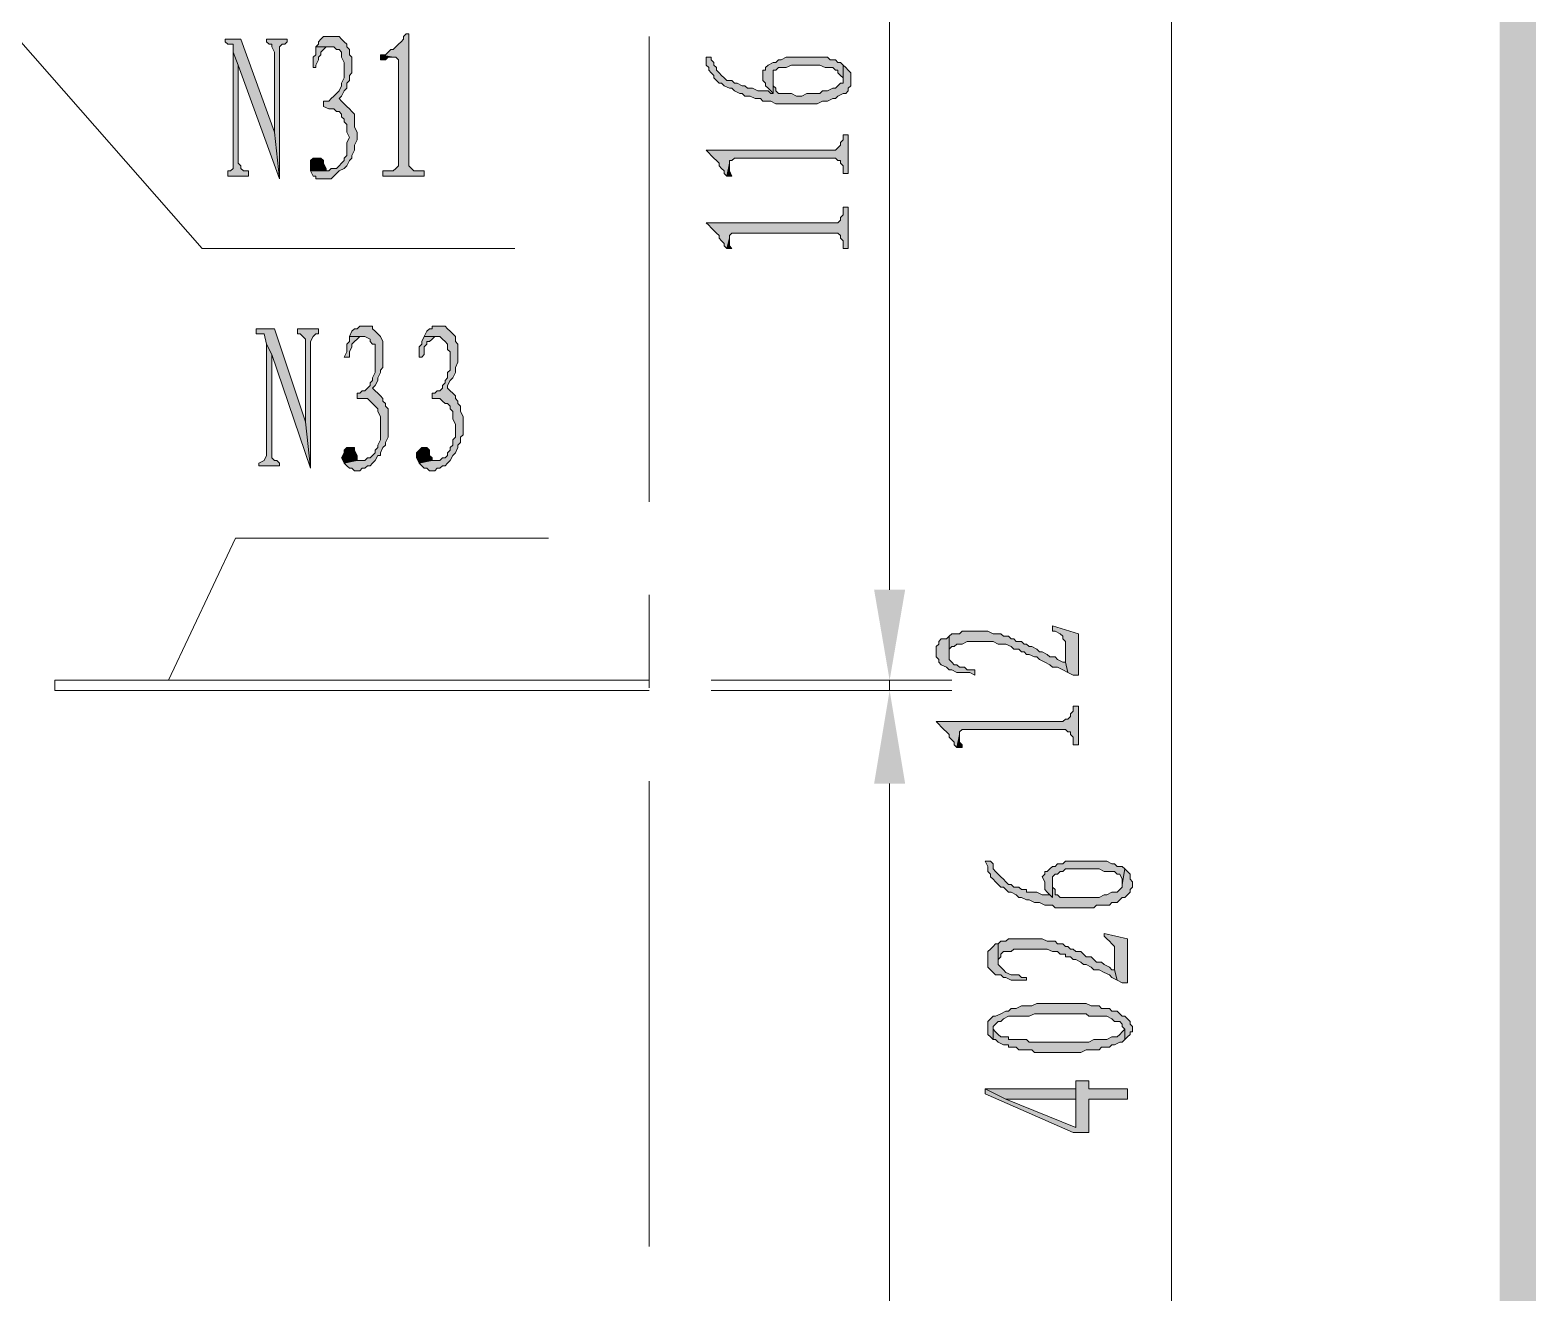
# Model space of a CAD drawing. Header units: millimetres. Extents: x 24 to 410, y 10 to 282.
# Drawn here: x 385.72 to 410.38, y 213.19 to 233.87 of the extents above; entities that cross this region are included whole.
import ezdxf

# ---------------------------------------------------------------- set-up
doc = ezdxf.new("R2010")
doc.units = ezdxf.units.MM

msp = doc.modelspace()

# ---------------------------------------------------------------- hatches: boundary and pattern name
h = msp.add_hatch(color=256)
h.dxf.hatch_style = 2
h.paths.add_polyline_path([(410.379333, 9.652), (409.786667, 281.643667), (410.379333, 282.236333)])
h = msp.add_hatch(color=256)
h.dxf.hatch_style = 2
h.paths.add_polyline_path([(409.786667, 10.244667), (410.379333, 9.652), (409.786667, 281.643667)])
h = msp.add_hatch(color=256)
h.dxf.hatch_style = 2
h.paths.add_polyline_path([(391.922, 233.807), (391.879667, 233.807), (391.837333, 233.764667), (391.837333, 233.722333), (391.795, 233.68), (391.752667, 233.637667), (391.710333, 233.595333), (391.668, 233.553), (391.625667, 233.553), (391.583333, 233.510667), (391.541, 233.468333), (391.456333, 233.468333), (391.668, 233.426), (391.710333, 233.426), (391.752667, 233.383667), (391.752667, 231.648), (391.710333, 231.605667), (391.668, 231.563333), (391.498667, 231.563333), (391.498667, 231.478667), (392.176, 231.478667), (392.176, 231.563333), (392.006667, 231.563333), (391.964333, 231.605667), (391.922, 231.648)])
h = msp.add_hatch(color=256)
h.dxf.hatch_style = 2
h.paths.add_polyline_path([(389.170333, 233.722333), (388.916333, 233.722333), (388.916333, 233.68), (388.958667, 233.637667), (389.043333, 233.637667), (389.043333, 233.510667), (389.128, 233.299), (389.805333, 231.436333), (389.720667, 232.198333)])
h = msp.add_hatch(color=256)
h.dxf.hatch_style = 2
h.paths.add_polyline_path([(389.932333, 233.722333), (389.593667, 233.722333), (389.593667, 233.68), (389.636, 233.637667), (389.678333, 233.637667), (389.678333, 233.595333), (389.720667, 233.510667), (389.720667, 232.198333), (389.805333, 231.436333), (389.805333, 233.595333), (389.847667, 233.637667), (389.89, 233.637667), (389.932333, 233.68)])
h = msp.add_hatch(color=256)
h.dxf.hatch_style = 2
h.paths.add_polyline_path([(390.694333, 233.764667), (390.525, 233.764667), (390.482667, 233.722333), (390.440333, 233.68), (390.440333, 233.637667), (390.398, 233.595333), (390.694333, 233.595333), (390.736667, 233.553), (390.779, 233.553), (390.821333, 233.510667), (390.821333, 233.426), (390.863667, 233.341333), (390.863667, 233.087333), (390.821333, 233.002667), (390.821333, 232.960333), (390.779, 232.875667), (390.736667, 232.833333), (390.694333, 232.791), (390.652, 232.748667), (390.609667, 232.706333), (390.525, 232.706333), (390.525, 232.621667), (390.609667, 232.579333), (390.694333, 232.579333), (390.736667, 232.537), (390.779, 232.537), (390.821333, 232.494667), (390.821333, 232.452333), (390.863667, 232.41), (390.863667, 232.367667), (390.906, 232.325333), (390.906, 232.198333), (390.948333, 232.113667), (390.906, 232.029), (390.906, 231.817333), (390.863667, 231.775), (390.863667, 231.732667), (390.821333, 231.690333), (390.779, 231.648), (390.736667, 231.605667), (390.652, 231.605667), (390.609667, 231.563333), (390.313333, 231.563333), (390.355667, 231.478667), (390.398, 231.478667), (390.398, 231.436333), (390.652, 231.436333), (390.694333, 231.478667), (390.736667, 231.521), (390.779, 231.563333), (390.863667, 231.605667), (390.906, 231.648), (390.948333, 231.732667), (390.990667, 231.775), (390.990667, 231.817333), (391.033, 231.902), (391.033, 231.986667), (391.075333, 232.071333), (391.075333, 232.198333), (391.033, 232.283), (391.033, 232.494667), (390.990667, 232.537), (390.948333, 232.579333), (390.906, 232.621667), (390.863667, 232.664), (390.821333, 232.706333), (390.779, 232.748667), (390.821333, 232.791), (390.863667, 232.875667), (390.906, 232.918), (390.906, 233.002667), (390.948333, 233.045), (390.948333, 233.129667), (390.990667, 233.172), (390.990667, 233.426), (390.948333, 233.468333), (390.948333, 233.553), (390.906, 233.595333), (390.906, 233.637667), (390.863667, 233.68), (390.821333, 233.722333), (390.779, 233.764667)])
h = msp.add_hatch(color=256)
h.dxf.hatch_style = 2
h.paths.add_polyline_path([(390.398, 233.595333), (390.398, 233.468333), (390.355667, 233.426), (390.355667, 233.256667), (390.398, 233.256667), (390.398, 233.299), (390.440333, 233.383667), (390.440333, 233.426), (390.482667, 233.468333), (390.482667, 233.510667), (390.525, 233.553), (390.567333, 233.595333), (390.652, 233.595333)])
h = msp.add_hatch(color=256)
h.dxf.hatch_style = 2
h.paths.add_polyline_path([(389.043333, 233.510667), (389.043333, 231.605667), (389.001, 231.563333), (388.958667, 231.563333), (388.958667, 231.478667), (389.297333, 231.478667), (389.297333, 231.563333), (389.212667, 231.563333), (389.170333, 231.605667), (389.170333, 231.648), (389.128, 231.690333), (389.128, 233.299)])
h = msp.add_hatch(color=256)
h.dxf.hatch_style = 2
h.paths.add_polyline_path([(391.456333, 233.468333), (391.456333, 233.383667), (391.498667, 233.383667), (391.541, 233.383667), (391.583333, 233.426), (391.668, 233.426)])
h = msp.add_hatch(color=256)
h.dxf.hatch_style = 2
h.paths.add_polyline_path([(396.790333, 233.426), (396.790333, 233.299), (396.832667, 233.256667), (396.832667, 233.214333), (396.875, 233.172), (396.917333, 233.129667), (396.917333, 233.087333), (396.959667, 233.045), (397.002, 233.002667), (397.044333, 233.002667), (397.086667, 232.960333), (397.171333, 232.918), (397.213667, 232.918), (397.256, 232.875667), (397.340667, 232.833333), (397.383, 232.833333), (397.425333, 232.791), (397.51, 232.791), (397.594667, 232.748667), (397.679333, 232.748667), (397.721667, 232.706333), (397.848667, 232.706333), (397.933333, 232.664), (398.610667, 232.664), (398.695333, 232.706333), (398.78, 232.706333), (398.864667, 232.748667), (398.907, 232.748667), (398.949333, 232.791), (399.034, 232.833333), (399.076333, 232.833333), (399.118667, 232.875667), (399.118667, 232.918), (399.161, 232.960333), (399.161, 233.172), (399.118667, 233.214333), (399.076333, 233.256667), (399.034, 233.299), (399.034, 233.002667), (398.991667, 233.002667), (398.949333, 232.960333), (398.907, 232.918), (398.864667, 232.918), (398.78, 232.875667), (398.695333, 232.875667), (398.653, 232.833333), (398.441333, 232.833333), (398.356667, 232.791), (398.272, 232.791), (398.187333, 232.833333), (397.975667, 232.833333), (397.933333, 232.875667), (397.933333, 232.918), (397.891, 232.960333), (397.891, 233.129667), (397.891, 232.833333), (397.848667, 232.833333), (397.806333, 232.875667), (397.637, 232.875667), (397.552333, 232.918), (397.467667, 232.918), (397.425333, 232.960333), (397.383, 232.960333), (397.298333, 233.002667), (397.256, 233.002667), (397.213667, 233.045), (397.129, 233.045), (397.086667, 233.087333), (397.044333, 233.129667), (397.002, 233.172), (396.959667, 233.214333), (396.959667, 233.256667), (396.917333, 233.299), (396.917333, 233.341333), (396.875, 233.383667), (396.875, 233.426)])
h = msp.add_hatch(color=256)
h.dxf.hatch_style = 2
h.paths.add_polyline_path([(397.721667, 233.172), (397.721667, 233.045), (397.764, 233.002667), (397.764, 232.960333), (397.806333, 232.918), (397.848667, 232.875667), (397.891, 232.833333), (397.891, 233.214333), (397.933333, 233.214333), (397.975667, 233.256667), (398.102667, 233.256667), (398.187333, 233.299), (398.653, 233.299), (398.737667, 233.256667), (398.78, 233.256667), (398.864667, 233.256667), (398.907, 233.214333), (398.949333, 233.214333), (398.949333, 233.172), (398.991667, 233.129667), (399.034, 233.087333), (399.034, 233.045), (399.034, 233.299), (398.991667, 233.341333), (398.949333, 233.341333), (398.907, 233.383667), (398.822333, 233.383667), (398.78, 233.426), (398.102667, 233.426), (398.018, 233.383667), (397.975667, 233.383667), (397.933333, 233.341333), (397.891, 233.341333), (397.806333, 233.299), (397.764, 233.256667), (397.764, 233.214333), (397.721667, 233.214333)])
h = msp.add_hatch(color=256)
h.dxf.hatch_style = 2
h.paths.add_polyline_path([(396.790333, 231.902), (396.832667, 231.859667), (396.875, 231.817333), (396.917333, 231.775), (396.959667, 231.732667), (397.002, 231.690333), (397.002, 231.648), (397.044333, 231.605667), (397.086667, 231.563333), (397.086667, 231.521), (397.129, 231.478667), (397.171333, 231.690333), (397.171333, 231.732667), (397.213667, 231.732667), (397.256, 231.775), (398.907, 231.775), (398.949333, 231.732667), (398.991667, 231.732667), (398.991667, 231.690333), (399.034, 231.648), (399.034, 231.521), (399.118667, 231.521), (399.118667, 232.156), (399.034, 232.156), (399.034, 232.071333), (398.991667, 232.029), (398.991667, 231.986667), (398.949333, 231.944333), (398.907, 231.902)])
h = msp.add_hatch(color=256)
h.dxf.hatch_style = 2
h.paths.add_polyline_path([(390.398, 231.775), (390.355667, 231.775), (390.313333, 231.732667), (390.313333, 231.563333), (390.567333, 231.563333), (390.567333, 231.605667), (390.525, 231.690333), (390.525, 231.732667), (390.482667, 231.775)])
h = msp.add_hatch(color=256)
h.dxf.hatch_style = 2
h.paths.add_polyline_path([(397.129, 231.478667), (397.213667, 231.478667), (397.171333, 231.563333), (397.171333, 231.690333)])
h = msp.add_hatch(color=256)
h.dxf.hatch_style = 2
h.paths.add_polyline_path([(396.790333, 230.716667), (396.832667, 230.674333), (396.875, 230.632), (396.917333, 230.589667), (396.959667, 230.547333), (397.002, 230.505), (397.002, 230.462667), (397.044333, 230.420333), (397.086667, 230.378), (397.086667, 230.335667), (397.129, 230.293333), (397.171333, 230.462667), (397.171333, 230.505), (397.213667, 230.547333), (398.949333, 230.547333), (398.991667, 230.505), (398.991667, 230.462667), (399.034, 230.420333), (399.034, 230.293333), (399.118667, 230.293333), (399.118667, 230.970667), (399.034, 230.970667), (399.034, 230.843667), (398.991667, 230.801333), (398.991667, 230.759), (398.949333, 230.716667)])
h = msp.add_hatch(color=256)
h.dxf.hatch_style = 2
h.paths.add_polyline_path([(397.129, 230.293333), (397.213667, 230.293333), (397.171333, 230.335667), (397.171333, 230.462667)])
h = msp.add_hatch(color=256)
h.dxf.hatch_style = 2
h.paths.add_polyline_path([(389.720667, 228.981), (389.424333, 228.981), (389.424333, 228.896333), (389.551333, 228.896333), (389.593667, 228.727), (389.678333, 228.557667), (390.313333, 226.695), (390.228667, 227.457)])
h = msp.add_hatch(color=256)
h.dxf.hatch_style = 2
h.paths.add_polyline_path([(390.440333, 228.981), (390.101667, 228.981), (390.101667, 228.896333), (390.144, 228.896333), (390.186333, 228.854), (390.228667, 228.811667), (390.228667, 227.457), (390.313333, 226.695), (390.313333, 228.769333), (390.355667, 228.854), (390.398, 228.896333), (390.440333, 228.896333)])
h = msp.add_hatch(color=256)
h.dxf.hatch_style = 2
h.paths.add_polyline_path([(391.202333, 229.023333), (391.117667, 229.023333), (391.075333, 228.981), (391.033, 228.981), (390.990667, 228.938667), (390.948333, 228.854), (391.202333, 228.854), (391.287, 228.811667), (391.287, 228.769333), (391.329333, 228.727), (391.371667, 228.727), (391.371667, 228.642333), (391.371667, 228.261333), (391.329333, 228.176667), (391.329333, 228.134333), (391.287, 228.092), (391.287, 228.049667), (391.244667, 228.007333), (391.202333, 227.965), (391.16, 227.965), (391.117667, 227.922667), (391.075333, 227.922667), (391.075333, 227.838), (391.244667, 227.838), (391.287, 227.795667), (391.329333, 227.753333), (391.371667, 227.711), (391.414, 227.668667), (391.414, 227.626333), (391.456333, 227.541667), (391.456333, 227.160667), (391.414, 227.076), (391.414, 227.033667), (391.371667, 226.991333), (391.371667, 226.949), (391.329333, 226.906667), (391.287, 226.864333), (391.244667, 226.864333), (391.202333, 226.822), (391.075333, 226.822), (390.863667, 226.779667), (390.906, 226.737333), (390.948333, 226.695), (390.990667, 226.695), (391.033, 226.652667), (391.117667, 226.652667), (391.16, 226.695), (391.202333, 226.695), (391.244667, 226.737333), (391.287, 226.737333), (391.329333, 226.779667), (391.371667, 226.822), (391.414, 226.906667), (391.456333, 226.906667), (391.456333, 226.949), (391.498667, 227.033667), (391.541, 227.076), (391.541, 227.118333), (391.583333, 227.203), (391.583333, 227.668667), (391.541, 227.711), (391.541, 227.753333), (391.498667, 227.795667), (391.498667, 227.838), (391.456333, 227.880333), (391.414, 227.922667), (391.371667, 227.965), (391.329333, 228.007333), (391.371667, 228.049667), (391.414, 228.134333), (391.414, 228.176667), (391.456333, 228.261333), (391.456333, 228.303667), (391.498667, 228.346), (391.498667, 228.769333), (391.456333, 228.854), (391.414, 228.896333), (391.371667, 228.938667), (391.329333, 228.981), (391.329333, 229.023333), (391.287, 229.023333)])
h = msp.add_hatch(color=256)
h.dxf.hatch_style = 2
h.paths.add_polyline_path([(390.948333, 228.854), (390.948333, 228.769333), (390.906, 228.727), (390.906, 228.6), (390.863667, 228.515333), (390.948333, 228.515333), (390.948333, 228.557667), (390.948333, 228.6), (390.990667, 228.684667), (390.990667, 228.727), (391.033, 228.769333), (391.075333, 228.811667), (391.117667, 228.854), (391.16, 228.854)])
h = msp.add_hatch(color=256)
h.dxf.hatch_style = 2
h.paths.add_polyline_path([(392.43, 229.023333), (392.303, 229.023333), (392.303, 228.981), (392.260667, 228.981), (392.218333, 228.938667), (392.176, 228.854), (392.43, 228.854), (392.472333, 228.811667), (392.514667, 228.769333), (392.557, 228.727), (392.557, 228.642333), (392.599333, 228.6), (392.599333, 228.303667), (392.557, 228.261333), (392.557, 228.176667), (392.514667, 228.134333), (392.514667, 228.092), (392.472333, 228.049667), (392.472333, 228.007333), (392.43, 227.965), (392.387667, 227.965), (392.345333, 227.922667), (392.303, 227.922667), (392.303, 227.838), (392.43, 227.838), (392.472333, 227.795667), (392.514667, 227.753333), (392.557, 227.753333), (392.599333, 227.711), (392.599333, 227.668667), (392.641667, 227.626333), (392.641667, 227.499333), (392.684, 227.414667), (392.684, 227.203), (392.641667, 227.160667), (392.641667, 227.076), (392.599333, 227.033667), (392.599333, 226.991333), (392.557, 226.949), (392.557, 226.906667), (392.514667, 226.864333), (392.472333, 226.864333), (392.43, 226.822), (392.303, 226.822), (392.091333, 226.779667), (392.133667, 226.737333), (392.176, 226.695), (392.218333, 226.695), (392.260667, 226.652667), (392.345333, 226.652667), (392.387667, 226.695), (392.43, 226.695), (392.472333, 226.737333), (392.514667, 226.737333), (392.557, 226.779667), (392.599333, 226.822), (392.641667, 226.906667), (392.684, 226.949), (392.726333, 227.033667), (392.726333, 227.076), (392.768667, 227.118333), (392.768667, 227.203), (392.811, 227.245333), (392.811, 227.541667), (392.768667, 227.626333), (392.768667, 227.711), (392.726333, 227.753333), (392.726333, 227.795667), (392.684, 227.838), (392.684, 227.880333), (392.641667, 227.922667), (392.599333, 227.965), (392.557, 228.007333), (392.557, 228.049667), (392.599333, 228.134333), (392.641667, 228.176667), (392.684, 228.261333), (392.684, 228.346), (392.726333, 228.430667), (392.726333, 228.727), (392.684, 228.769333), (392.684, 228.854), (392.641667, 228.896333), (392.599333, 228.938667), (392.557, 228.981), (392.514667, 229.023333)])
h = msp.add_hatch(color=256)
h.dxf.hatch_style = 2
h.paths.add_polyline_path([(392.176, 228.854), (392.133667, 228.769333), (392.133667, 228.727), (392.091333, 228.684667), (392.091333, 228.515333), (392.133667, 228.515333), (392.176, 228.557667), (392.176, 228.684667), (392.218333, 228.727), (392.218333, 228.769333), (392.260667, 228.769333), (392.303, 228.811667), (392.345333, 228.854), (392.387667, 228.854)])
h = msp.add_hatch(color=256)
h.dxf.hatch_style = 2
h.paths.add_polyline_path([(389.593667, 228.727), (389.593667, 226.906667), (389.551333, 226.822), (389.466667, 226.779667), (389.466667, 226.737333), (389.805333, 226.737333), (389.805333, 226.779667), (389.763, 226.822), (389.720667, 226.822), (389.678333, 226.864333), (389.678333, 228.557667)])
h = msp.add_hatch(color=256)
h.dxf.hatch_style = 2
h.paths.add_polyline_path([(390.948333, 227.033667), (390.906, 227.033667), (390.863667, 226.991333), (390.863667, 226.949), (390.821333, 226.864333), (390.863667, 226.779667), (391.075333, 226.822), (391.075333, 226.906667), (391.033, 226.991333), (391.033, 227.033667), (390.990667, 227.033667)])
h = msp.add_hatch(color=256)
h.dxf.hatch_style = 2
h.paths.add_polyline_path([(392.133667, 227.033667), (392.091333, 226.991333), (392.049, 226.949), (392.049, 226.864333), (392.091333, 226.779667), (392.303, 226.822), (392.303, 226.864333), (392.260667, 226.906667), (392.260667, 226.991333), (392.218333, 227.033667)])
h = msp.add_hatch(color=256)
h.dxf.hatch_style = 2
h.paths.add_polyline_path([(399.542, 224.705333), (400.05, 224.705333), (399.796, 223.223667)])
h = msp.add_hatch(color=256)
h.dxf.hatch_style = 2
h.paths.add_polyline_path([(399.542, 224.705333), (400.05, 224.705333), (399.796, 223.223667)])
h = msp.add_hatch(color=256)
h.dxf.hatch_style = 2
h.paths.add_polyline_path([(400.558, 223.689333), (400.558, 223.604667), (400.600333, 223.562333), (400.600333, 223.52), (400.642667, 223.477667), (400.727333, 223.435333), (400.769667, 223.393), (400.812, 223.393), (400.896667, 223.350667), (401.108333, 223.350667), (401.193, 223.308333), (401.193, 223.393), (401.150667, 223.393), (401.066, 223.393), (401.023667, 223.435333), (400.939, 223.435333), (400.896667, 223.477667), (400.854333, 223.477667), (400.812, 223.52), (400.769667, 223.562333), (400.769667, 223.604667), (400.769667, 223.647), (400.769667, 223.943333), (400.727333, 223.901), (400.642667, 223.901), (400.600333, 223.858667), (400.600333, 223.816333), (400.558, 223.774)])
h = msp.add_hatch(color=256)
h.dxf.hatch_style = 2
h.paths.add_polyline_path([(400.769667, 223.943333), (400.769667, 223.647), (400.769667, 223.689333), (400.769667, 223.731667), (400.812, 223.774), (400.854333, 223.774), (400.896667, 223.816333), (400.981333, 223.816333), (401.066, 223.858667), (401.489333, 223.858667), (401.574, 223.816333), (401.701, 223.816333), (401.785667, 223.774), (401.828, 223.731667), (401.912667, 223.731667), (401.955, 223.689333), (401.997333, 223.689333), (402.039667, 223.647), (402.082, 223.647), (402.166667, 223.604667), (402.209, 223.604667), (402.251333, 223.562333), (402.336, 223.52), (402.420667, 223.477667), (402.463, 223.435333), (402.547667, 223.435333), (402.632333, 223.393), (402.717, 223.350667), (402.674667, 223.52), (402.632333, 223.52), (402.547667, 223.562333), (402.505333, 223.604667), (402.420667, 223.604667), (402.378333, 223.647), (402.293667, 223.689333), (402.251333, 223.689333), (402.209, 223.731667), (402.124333, 223.774), (402.082, 223.774), (402.039667, 223.816333), (401.997333, 223.816333), (401.955, 223.858667), (401.870333, 223.858667), (401.828, 223.901), (401.785667, 223.901), (401.743333, 223.943333), (401.658667, 223.943333), (401.616333, 223.985667), (401.489333, 223.985667), (401.404667, 224.028), (400.981333, 224.028), (400.939, 223.985667), (400.812, 223.985667)])
h = msp.add_hatch(color=256)
h.dxf.hatch_style = 2
h.paths.add_polyline_path([(402.463, 224.112667), (402.463, 224.028), (402.505333, 224.028), (402.59, 223.985667), (402.632333, 223.943333), (402.632333, 223.901), (402.674667, 223.858667), (402.674667, 223.52), (402.717, 223.350667), (402.801667, 223.308333), (402.886333, 223.308333), (402.886333, 223.985667)])
h = msp.add_hatch(color=256)
h.dxf.hatch_style = 2
h.paths.add_polyline_path([(399.542, 221.530333), (400.05, 221.530333), (399.796, 223.054333)])
h = msp.add_hatch(color=256)
h.dxf.hatch_style = 2
h.paths.add_polyline_path([(399.542, 221.530333), (400.05, 221.530333), (399.796, 223.054333)])
h = msp.add_hatch(color=256)
h.dxf.hatch_style = 2
h.paths.add_polyline_path([(400.558, 222.546333), (400.600333, 222.504), (400.642667, 222.461667), (400.685, 222.419333), (400.727333, 222.377), (400.769667, 222.334667), (400.769667, 222.292333), (400.812, 222.25), (400.854333, 222.207667), (400.854333, 222.165333), (400.896667, 222.123), (400.939, 222.334667), (400.939, 222.377), (400.981333, 222.419333), (402.674667, 222.419333), (402.717, 222.377), (402.759333, 222.377), (402.759333, 222.334667), (402.801667, 222.292333), (402.801667, 222.165333), (402.886333, 222.165333), (402.886333, 222.800333), (402.801667, 222.800333), (402.801667, 222.715667), (402.759333, 222.673333), (402.759333, 222.631), (402.717, 222.588667), (402.674667, 222.588667), (402.632333, 222.546333)])
h = msp.add_hatch(color=256)
h.dxf.hatch_style = 2
h.paths.add_polyline_path([(400.896667, 222.123), (400.981333, 222.123), (400.981333, 222.165333), (400.939, 222.207667), (400.939, 222.334667)])
h = msp.add_hatch(color=256)
h.dxf.hatch_style = 2
h.paths.add_polyline_path([(401.362333, 220.260333), (401.404667, 220.175667), (401.404667, 220.091), (401.447, 220.048667), (401.447, 220.006333), (401.489333, 219.964), (401.531667, 219.921667), (401.574, 219.879333), (401.616333, 219.837), (401.658667, 219.837), (401.701, 219.794667), (401.743333, 219.752333), (401.785667, 219.752333), (401.870333, 219.71), (401.912667, 219.667667), (401.955, 219.667667), (402.039667, 219.625333), (402.082, 219.625333), (402.166667, 219.583), (402.251333, 219.583), (402.336, 219.540667), (402.463, 219.540667), (402.505333, 219.498333), (403.140333, 219.498333), (403.182667, 219.540667), (403.394333, 219.540667), (403.436667, 219.583), (403.521333, 219.583), (403.563667, 219.625333), (403.606, 219.667667), (403.648333, 219.667667), (403.690667, 219.71), (403.733, 219.752333), (403.733, 219.794667), (403.775333, 219.837), (403.775333, 219.921667), (403.733, 219.964), (403.733, 220.048667), (403.690667, 220.091), (403.648333, 220.133333), (403.606, 219.879333), (403.606, 219.837), (403.563667, 219.794667), (403.521333, 219.752333), (403.436667, 219.752333), (403.352, 219.71), (403.309667, 219.71), (403.225, 219.667667), (402.59, 219.667667), (402.547667, 219.71), (402.505333, 219.71), (402.505333, 219.752333), (402.505333, 219.794667), (402.463, 219.837), (402.463, 219.964), (402.463, 219.667667), (402.420667, 219.71), (402.293667, 219.71), (402.209, 219.752333), (402.039667, 219.752333), (402.039667, 219.794667), (401.955, 219.794667), (401.912667, 219.837), (401.828, 219.837), (401.785667, 219.879333), (401.743333, 219.879333), (401.701, 219.921667), (401.658667, 219.964), (401.616333, 220.006333), (401.574, 220.048667), (401.531667, 220.091), (401.489333, 220.133333), (401.489333, 220.218), (401.447, 220.260333)])
h = msp.add_hatch(color=256)
h.dxf.hatch_style = 2
h.paths.add_polyline_path([(402.293667, 220.006333), (402.336, 219.921667), (402.336, 219.794667), (402.378333, 219.752333), (402.420667, 219.71), (402.463, 219.667667), (402.463, 220.006333), (402.505333, 220.048667), (402.547667, 220.048667), (402.59, 220.091), (402.632333, 220.091), (402.674667, 220.133333), (403.225, 220.133333), (403.309667, 220.091), (403.394333, 220.091), (403.436667, 220.091), (403.479, 220.091), (403.521333, 220.048667), (403.563667, 220.048667), (403.606, 219.964), (403.606, 219.879333), (403.648333, 220.133333), (403.606, 220.175667), (403.521333, 220.175667), (403.479, 220.218), (403.436667, 220.218), (403.352, 220.260333), (402.674667, 220.260333), (402.632333, 220.218), (402.547667, 220.218), (402.505333, 220.175667), (402.463, 220.175667), (402.420667, 220.133333), (402.378333, 220.091), (402.336, 220.091), (402.336, 220.048667)])
h = msp.add_hatch(color=256)
h.dxf.hatch_style = 2
h.paths.add_polyline_path([(401.574, 218.905667), (401.574, 218.609333), (401.574, 218.651667), (401.616333, 218.694), (401.616333, 218.736333), (401.658667, 218.778667), (401.785667, 218.778667), (401.828, 218.821), (402.378333, 218.821), (402.463, 218.778667), (402.547667, 218.778667), (402.59, 218.736333), (402.674667, 218.736333), (402.674667, 218.694), (402.759333, 218.694), (402.801667, 218.651667), (402.844, 218.651667), (402.928667, 218.609333), (402.971, 218.567), (403.013333, 218.567), (403.098, 218.524667), (403.140333, 218.482333), (403.225, 218.482333), (403.309667, 218.44), (403.394333, 218.397667), (403.436667, 218.355333), (403.521333, 218.313), (403.479, 218.482333), (403.436667, 218.482333), (403.394333, 218.524667), (403.309667, 218.567), (403.267333, 218.609333), (403.182667, 218.609333), (403.140333, 218.651667), (403.098, 218.694), (403.013333, 218.694), (402.971, 218.736333), (402.928667, 218.778667), (402.844, 218.778667), (402.801667, 218.821), (402.759333, 218.821), (402.717, 218.863333), (402.674667, 218.863333), (402.632333, 218.905667), (402.547667, 218.905667), (402.505333, 218.948), (402.378333, 218.948), (402.293667, 218.990333), (401.743333, 218.990333), (401.701, 218.948), (401.616333, 218.948)])
h = msp.add_hatch(color=256)
h.dxf.hatch_style = 2
h.paths.add_polyline_path([(403.309667, 219.075), (403.309667, 219.032667), (403.352, 218.990333), (403.394333, 218.948), (403.436667, 218.905667), (403.479, 218.863333), (403.479, 218.482333), (403.521333, 218.313), (403.606, 218.270667), (403.690667, 218.270667), (403.690667, 218.990333)])
h = msp.add_hatch(color=256)
h.dxf.hatch_style = 2
h.paths.add_polyline_path([(401.404667, 218.694), (401.404667, 218.524667), (401.447, 218.482333), (401.489333, 218.44), (401.531667, 218.397667), (401.616333, 218.397667), (401.658667, 218.355333), (401.701, 218.355333), (401.785667, 218.313), (402.039667, 218.313), (402.039667, 218.355333), (401.955, 218.355333), (401.912667, 218.397667), (401.785667, 218.397667), (401.701, 218.44), (401.658667, 218.482333), (401.616333, 218.524667), (401.574, 218.567), (401.574, 218.609333), (401.574, 218.905667), (401.531667, 218.905667), (401.489333, 218.863333), (401.447, 218.821), (401.404667, 218.778667)])
h = msp.add_hatch(color=256)
h.dxf.hatch_style = 2
h.paths.add_polyline_path([(401.404667, 217.551), (401.404667, 217.424), (401.447, 217.381667), (401.489333, 217.339333), (401.489333, 217.551), (401.531667, 217.593333), (401.574, 217.635667), (401.616333, 217.635667), (401.658667, 217.678), (401.743333, 217.720333), (402.082, 217.720333), (402.166667, 217.762667), (402.59, 217.762667), (403.013333, 217.762667), (403.055667, 217.720333), (403.352, 217.720333), (403.436667, 217.678), (403.479, 217.635667), (403.563667, 217.635667), (403.606, 217.593333), (403.606, 217.551), (403.648333, 217.508667), (403.648333, 217.339333), (403.690667, 217.381667), (403.733, 217.424), (403.733, 217.466333), (403.775333, 217.466333), (403.775333, 217.551), (403.733, 217.593333), (403.733, 217.635667), (403.690667, 217.678), (403.648333, 217.720333), (403.606, 217.720333), (403.563667, 217.762667), (403.521333, 217.805), (403.436667, 217.805), (403.394333, 217.847333), (403.267333, 217.847333), (403.225, 217.889667), (403.098, 217.889667), (403.013333, 217.932), (402.209, 217.932), (402.124333, 217.889667), (401.955, 217.889667), (401.870333, 217.847333), (401.785667, 217.847333), (401.743333, 217.805), (401.701, 217.805), (401.616333, 217.762667), (401.531667, 217.720333), (401.489333, 217.720333), (401.447, 217.678), (401.404667, 217.635667)])
h = msp.add_hatch(color=256)
h.dxf.hatch_style = 2
h.paths.add_polyline_path([(401.489333, 217.339333), (401.531667, 217.339333), (401.574, 217.297), (401.658667, 217.254667), (401.743333, 217.254667), (401.743333, 217.212333), (401.870333, 217.212333), (401.912667, 217.17), (402.124333, 217.17), (402.166667, 217.127667), (402.928667, 217.127667), (403.013333, 217.17), (403.140333, 217.17), (403.225, 217.17), (403.267333, 217.212333), (403.394333, 217.212333), (403.436667, 217.254667), (403.479, 217.254667), (403.563667, 217.297), (403.606, 217.297), (403.648333, 217.339333), (403.648333, 217.508667), (403.606, 217.466333), (403.563667, 217.424), (403.521333, 217.381667), (403.436667, 217.381667), (403.352, 217.339333), (403.140333, 217.339333), (403.055667, 217.297), (402.082, 217.297), (402.039667, 217.339333), (401.743333, 217.339333), (401.743333, 217.381667), (401.616333, 217.381667), (401.574, 217.424), (401.531667, 217.466333), (401.489333, 217.508667)])
h = msp.add_hatch(color=256)
h.dxf.hatch_style = 2
h.paths.add_polyline_path([(401.362333, 216.535), (401.362333, 216.450333), (402.801667, 215.815333), (403.055667, 215.815333), (403.055667, 216.365667), (403.690667, 216.365667), (403.690667, 216.535), (403.055667, 216.535), (403.055667, 216.662), (402.844, 216.662), (402.844, 216.535), (402.844, 215.9), (401.701, 216.365667)])
h = msp.add_hatch(color=256)
h.dxf.hatch_style = 2
h.paths.add_polyline_path([(401.362333, 216.535), (401.701, 216.365667), (402.844, 216.365667), (402.844, 215.9), (402.844, 216.535)])

# ---------------------------------------------------------------- linework, layer by layer
at = {"lineweight": 0}
for points in [[(404.410333, 248.750667), (404.410333, 187.367333)], [(399.796, 224.705333), (399.796, 240.284)], [(388.535333, 230.293333), (385.529667, 233.722333)], [(395.859, 226.144667), (395.859, 233.764667)], [(388.535333, 230.293333), (393.657667, 230.293333)], [(399.796, 224.705333), (399.796, 226.229333)], [(389.085667, 225.552), (387.985, 223.223667)], [(389.085667, 225.552), (394.208, 225.552)], [(395.859, 223.096667), (395.859, 224.620667)], [(386.122333, 223.223667), (395.859, 223.223667)], [(386.122333, 223.054333), (386.122333, 223.223667)], [(396.875, 223.223667), (400.812, 223.223667)], [(396.875, 223.223667), (400.812, 223.223667)], [(399.796, 223.223667), (399.796, 223.054333)], [(386.122333, 223.054333), (395.859, 223.054333)], [(396.875, 223.054333), (400.812, 223.054333)], [(396.875, 223.054333), (400.812, 223.054333)], [(395.859, 213.952667), (395.859, 221.572667)], [(399.796, 221.530333), (399.796, 194.733333)], [(399.796, 221.530333), (399.796, 220.048667)]]:
    msp.add_lwpolyline(points, dxfattribs=at)
for points in [[(391.922, 233.807), (391.879667, 233.807), (391.837333, 233.764667), (391.837333, 233.722333), (391.795, 233.68), (391.752667, 233.637667), (391.710333, 233.595333), (391.668, 233.553), (391.625667, 233.553), (391.583333, 233.510667), (391.541, 233.468333), (391.456333, 233.468333), (391.668, 233.426), (391.710333, 233.426), (391.752667, 233.383667), (391.752667, 231.648), (391.710333, 231.605667), (391.668, 231.563333), (391.498667, 231.563333), (391.498667, 231.478667), (392.176, 231.478667), (392.176, 231.563333), (392.006667, 231.563333), (391.964333, 231.605667), (391.922, 231.648)], [(389.170333, 233.722333), (388.916333, 233.722333), (388.916333, 233.68), (388.958667, 233.637667), (389.043333, 233.637667), (389.043333, 233.510667), (389.128, 233.299), (389.805333, 231.436333), (389.720667, 232.198333)], [(389.932333, 233.722333), (389.593667, 233.722333), (389.593667, 233.68), (389.636, 233.637667), (389.678333, 233.637667), (389.678333, 233.595333), (389.720667, 233.510667), (389.720667, 232.198333), (389.805333, 231.436333), (389.805333, 233.595333), (389.847667, 233.637667), (389.89, 233.637667), (389.932333, 233.68)], [(390.694333, 233.764667), (390.525, 233.764667), (390.482667, 233.722333), (390.440333, 233.68), (390.440333, 233.637667), (390.398, 233.595333), (390.694333, 233.595333), (390.736667, 233.553), (390.779, 233.553), (390.821333, 233.510667), (390.821333, 233.426), (390.863667, 233.341333), (390.863667, 233.087333), (390.821333, 233.002667), (390.821333, 232.960333), (390.779, 232.875667), (390.736667, 232.833333), (390.694333, 232.791), (390.652, 232.748667), (390.609667, 232.706333), (390.525, 232.706333), (390.525, 232.621667), (390.609667, 232.579333), (390.694333, 232.579333), (390.736667, 232.537), (390.779, 232.537), (390.821333, 232.494667), (390.821333, 232.452333), (390.863667, 232.41), (390.863667, 232.367667), (390.906, 232.325333), (390.906, 232.198333), (390.948333, 232.113667), (390.906, 232.029), (390.906, 231.817333), (390.863667, 231.775), (390.863667, 231.732667), (390.821333, 231.690333), (390.779, 231.648), (390.736667, 231.605667), (390.652, 231.605667), (390.609667, 231.563333), (390.313333, 231.563333), (390.355667, 231.478667), (390.398, 231.478667), (390.398, 231.436333), (390.652, 231.436333), (390.694333, 231.478667), (390.736667, 231.521), (390.779, 231.563333), (390.863667, 231.605667), (390.906, 231.648), (390.948333, 231.732667), (390.990667, 231.775), (390.990667, 231.817333), (391.033, 231.902), (391.033, 231.986667), (391.075333, 232.071333), (391.075333, 232.198333), (391.033, 232.283), (391.033, 232.494667), (390.990667, 232.537), (390.948333, 232.579333), (390.906, 232.621667), (390.863667, 232.664), (390.821333, 232.706333), (390.779, 232.748667), (390.821333, 232.791), (390.863667, 232.875667), (390.906, 232.918), (390.906, 233.002667), (390.948333, 233.045), (390.948333, 233.129667), (390.990667, 233.172), (390.990667, 233.426), (390.948333, 233.468333), (390.948333, 233.553), (390.906, 233.595333), (390.906, 233.637667), (390.863667, 233.68), (390.821333, 233.722333), (390.779, 233.764667)], [(390.398, 233.595333), (390.398, 233.468333), (390.355667, 233.426), (390.355667, 233.256667), (390.398, 233.256667), (390.398, 233.299), (390.440333, 233.383667), (390.440333, 233.426), (390.482667, 233.468333), (390.482667, 233.510667), (390.525, 233.553), (390.567333, 233.595333), (390.652, 233.595333)], [(389.043333, 233.510667), (389.043333, 231.605667), (389.001, 231.563333), (388.958667, 231.563333), (388.958667, 231.478667), (389.297333, 231.478667), (389.297333, 231.563333), (389.212667, 231.563333), (389.170333, 231.605667), (389.170333, 231.648), (389.128, 231.690333), (389.128, 233.299)], [(391.456333, 233.468333), (391.456333, 233.383667), (391.498667, 233.383667), (391.541, 233.383667), (391.583333, 233.426), (391.668, 233.426)], [(396.790333, 233.426), (396.790333, 233.299), (396.832667, 233.256667), (396.832667, 233.214333), (396.875, 233.172), (396.917333, 233.129667), (396.917333, 233.087333), (396.959667, 233.045), (397.002, 233.002667), (397.044333, 233.002667), (397.086667, 232.960333), (397.171333, 232.918), (397.213667, 232.918), (397.256, 232.875667), (397.340667, 232.833333), (397.383, 232.833333), (397.425333, 232.791), (397.51, 232.791), (397.594667, 232.748667), (397.679333, 232.748667), (397.721667, 232.706333), (397.848667, 232.706333), (397.933333, 232.664), (398.610667, 232.664), (398.695333, 232.706333), (398.78, 232.706333), (398.864667, 232.748667), (398.907, 232.748667), (398.949333, 232.791), (399.034, 232.833333), (399.076333, 232.833333), (399.118667, 232.875667), (399.118667, 232.918), (399.161, 232.960333), (399.161, 233.172), (399.118667, 233.214333), (399.076333, 233.256667), (399.034, 233.299), (399.034, 233.002667), (398.991667, 233.002667), (398.949333, 232.960333), (398.907, 232.918), (398.864667, 232.918), (398.78, 232.875667), (398.695333, 232.875667), (398.653, 232.833333), (398.441333, 232.833333), (398.356667, 232.791), (398.272, 232.791), (398.187333, 232.833333), (397.975667, 232.833333), (397.933333, 232.875667), (397.933333, 232.918), (397.891, 232.960333), (397.891, 233.129667), (397.891, 232.833333), (397.848667, 232.833333), (397.806333, 232.875667), (397.637, 232.875667), (397.552333, 232.918), (397.467667, 232.918), (397.425333, 232.960333), (397.383, 232.960333), (397.298333, 233.002667), (397.256, 233.002667), (397.213667, 233.045), (397.129, 233.045), (397.086667, 233.087333), (397.044333, 233.129667), (397.002, 233.172), (396.959667, 233.214333), (396.959667, 233.256667), (396.917333, 233.299), (396.917333, 233.341333), (396.875, 233.383667), (396.875, 233.426)], [(397.721667, 233.172), (397.721667, 233.045), (397.764, 233.002667), (397.764, 232.960333), (397.806333, 232.918), (397.848667, 232.875667), (397.891, 232.833333), (397.891, 233.214333), (397.933333, 233.214333), (397.975667, 233.256667), (398.102667, 233.256667), (398.187333, 233.299), (398.653, 233.299), (398.737667, 233.256667), (398.78, 233.256667), (398.864667, 233.256667), (398.907, 233.214333), (398.949333, 233.214333), (398.949333, 233.172), (398.991667, 233.129667), (399.034, 233.087333), (399.034, 233.045), (399.034, 233.299), (398.991667, 233.341333), (398.949333, 233.341333), (398.907, 233.383667), (398.822333, 233.383667), (398.78, 233.426), (398.102667, 233.426), (398.018, 233.383667), (397.975667, 233.383667), (397.933333, 233.341333), (397.891, 233.341333), (397.806333, 233.299), (397.764, 233.256667), (397.764, 233.214333), (397.721667, 233.214333)], [(396.790333, 231.902), (396.832667, 231.859667), (396.875, 231.817333), (396.917333, 231.775), (396.959667, 231.732667), (397.002, 231.690333), (397.002, 231.648), (397.044333, 231.605667), (397.086667, 231.563333), (397.086667, 231.521), (397.129, 231.478667), (397.171333, 231.690333), (397.171333, 231.732667), (397.213667, 231.732667), (397.256, 231.775), (398.907, 231.775), (398.949333, 231.732667), (398.991667, 231.732667), (398.991667, 231.690333), (399.034, 231.648), (399.034, 231.521), (399.118667, 231.521), (399.118667, 232.156), (399.034, 232.156), (399.034, 232.071333), (398.991667, 232.029), (398.991667, 231.986667), (398.949333, 231.944333), (398.907, 231.902)], [(390.398, 231.775), (390.355667, 231.775), (390.313333, 231.732667), (390.313333, 231.563333), (390.567333, 231.563333), (390.567333, 231.605667), (390.525, 231.690333), (390.525, 231.732667), (390.482667, 231.775)], [(397.129, 231.478667), (397.213667, 231.478667), (397.171333, 231.563333), (397.171333, 231.690333)], [(396.790333, 230.716667), (396.832667, 230.674333), (396.875, 230.632), (396.917333, 230.589667), (396.959667, 230.547333), (397.002, 230.505), (397.002, 230.462667), (397.044333, 230.420333), (397.086667, 230.378), (397.086667, 230.335667), (397.129, 230.293333), (397.171333, 230.462667), (397.171333, 230.505), (397.213667, 230.547333), (398.949333, 230.547333), (398.991667, 230.505), (398.991667, 230.462667), (399.034, 230.420333), (399.034, 230.293333), (399.118667, 230.293333), (399.118667, 230.970667), (399.034, 230.970667), (399.034, 230.843667), (398.991667, 230.801333), (398.991667, 230.759), (398.949333, 230.716667)], [(397.129, 230.293333), (397.213667, 230.293333), (397.171333, 230.335667), (397.171333, 230.462667)], [(389.720667, 228.981), (389.424333, 228.981), (389.424333, 228.896333), (389.551333, 228.896333), (389.593667, 228.727), (389.678333, 228.557667), (390.313333, 226.695), (390.228667, 227.457)], [(390.440333, 228.981), (390.101667, 228.981), (390.101667, 228.896333), (390.144, 228.896333), (390.186333, 228.854), (390.228667, 228.811667), (390.228667, 227.457), (390.313333, 226.695), (390.313333, 228.769333), (390.355667, 228.854), (390.398, 228.896333), (390.440333, 228.896333)], [(391.202333, 229.023333), (391.117667, 229.023333), (391.075333, 228.981), (391.033, 228.981), (390.990667, 228.938667), (390.948333, 228.854), (391.202333, 228.854), (391.287, 228.811667), (391.287, 228.769333), (391.329333, 228.727), (391.371667, 228.727), (391.371667, 228.642333), (391.371667, 228.261333), (391.329333, 228.176667), (391.329333, 228.134333), (391.287, 228.092), (391.287, 228.049667), (391.244667, 228.007333), (391.202333, 227.965), (391.16, 227.965), (391.117667, 227.922667), (391.075333, 227.922667), (391.075333, 227.838), (391.244667, 227.838), (391.287, 227.795667), (391.329333, 227.753333), (391.371667, 227.711), (391.414, 227.668667), (391.414, 227.626333), (391.456333, 227.541667), (391.456333, 227.160667), (391.414, 227.076), (391.414, 227.033667), (391.371667, 226.991333), (391.371667, 226.949), (391.329333, 226.906667), (391.287, 226.864333), (391.244667, 226.864333), (391.202333, 226.822), (391.075333, 226.822), (390.863667, 226.779667), (390.906, 226.737333), (390.948333, 226.695), (390.990667, 226.695), (391.033, 226.652667), (391.117667, 226.652667), (391.16, 226.695), (391.202333, 226.695), (391.244667, 226.737333), (391.287, 226.737333), (391.329333, 226.779667), (391.371667, 226.822), (391.414, 226.906667), (391.456333, 226.906667), (391.456333, 226.949), (391.498667, 227.033667), (391.541, 227.076), (391.541, 227.118333), (391.583333, 227.203), (391.583333, 227.668667), (391.541, 227.711), (391.541, 227.753333), (391.498667, 227.795667), (391.498667, 227.838), (391.456333, 227.880333), (391.414, 227.922667), (391.371667, 227.965), (391.329333, 228.007333), (391.371667, 228.049667), (391.414, 228.134333), (391.414, 228.176667), (391.456333, 228.261333), (391.456333, 228.303667), (391.498667, 228.346), (391.498667, 228.769333), (391.456333, 228.854), (391.414, 228.896333), (391.371667, 228.938667), (391.329333, 228.981), (391.329333, 229.023333), (391.287, 229.023333)], [(390.948333, 228.854), (390.948333, 228.769333), (390.906, 228.727), (390.906, 228.6), (390.863667, 228.515333), (390.948333, 228.515333), (390.948333, 228.557667), (390.948333, 228.6), (390.990667, 228.684667), (390.990667, 228.727), (391.033, 228.769333), (391.075333, 228.811667), (391.117667, 228.854), (391.16, 228.854)], [(392.43, 229.023333), (392.303, 229.023333), (392.303, 228.981), (392.260667, 228.981), (392.218333, 228.938667), (392.176, 228.854), (392.43, 228.854), (392.472333, 228.811667), (392.514667, 228.769333), (392.557, 228.727), (392.557, 228.642333), (392.599333, 228.6), (392.599333, 228.303667), (392.557, 228.261333), (392.557, 228.176667), (392.514667, 228.134333), (392.514667, 228.092), (392.472333, 228.049667), (392.472333, 228.007333), (392.43, 227.965), (392.387667, 227.965), (392.345333, 227.922667), (392.303, 227.922667), (392.303, 227.838), (392.43, 227.838), (392.472333, 227.795667), (392.514667, 227.753333), (392.557, 227.753333), (392.599333, 227.711), (392.599333, 227.668667), (392.641667, 227.626333), (392.641667, 227.499333), (392.684, 227.414667), (392.684, 227.203), (392.641667, 227.160667), (392.641667, 227.076), (392.599333, 227.033667), (392.599333, 226.991333), (392.557, 226.949), (392.557, 226.906667), (392.514667, 226.864333), (392.472333, 226.864333), (392.43, 226.822), (392.303, 226.822), (392.091333, 226.779667), (392.133667, 226.737333), (392.176, 226.695), (392.218333, 226.695), (392.260667, 226.652667), (392.345333, 226.652667), (392.387667, 226.695), (392.43, 226.695), (392.472333, 226.737333), (392.514667, 226.737333), (392.557, 226.779667), (392.599333, 226.822), (392.641667, 226.906667), (392.684, 226.949), (392.726333, 227.033667), (392.726333, 227.076), (392.768667, 227.118333), (392.768667, 227.203), (392.811, 227.245333), (392.811, 227.541667), (392.768667, 227.626333), (392.768667, 227.711), (392.726333, 227.753333), (392.726333, 227.795667), (392.684, 227.838), (392.684, 227.880333), (392.641667, 227.922667), (392.599333, 227.965), (392.557, 228.007333), (392.557, 228.049667), (392.599333, 228.134333), (392.641667, 228.176667), (392.684, 228.261333), (392.684, 228.346), (392.726333, 228.430667), (392.726333, 228.727), (392.684, 228.769333), (392.684, 228.854), (392.641667, 228.896333), (392.599333, 228.938667), (392.557, 228.981), (392.514667, 229.023333)], [(392.176, 228.854), (392.133667, 228.769333), (392.133667, 228.727), (392.091333, 228.684667), (392.091333, 228.515333), (392.133667, 228.515333), (392.176, 228.557667), (392.176, 228.684667), (392.218333, 228.727), (392.218333, 228.769333), (392.260667, 228.769333), (392.303, 228.811667), (392.345333, 228.854), (392.387667, 228.854)], [(389.593667, 228.727), (389.593667, 226.906667), (389.551333, 226.822), (389.466667, 226.779667), (389.466667, 226.737333), (389.805333, 226.737333), (389.805333, 226.779667), (389.763, 226.822), (389.720667, 226.822), (389.678333, 226.864333), (389.678333, 228.557667)], [(390.948333, 227.033667), (390.906, 227.033667), (390.863667, 226.991333), (390.863667, 226.949), (390.821333, 226.864333), (390.863667, 226.779667), (391.075333, 226.822), (391.075333, 226.906667), (391.033, 226.991333), (391.033, 227.033667), (390.990667, 227.033667)], [(392.133667, 227.033667), (392.091333, 226.991333), (392.049, 226.949), (392.049, 226.864333), (392.091333, 226.779667), (392.303, 226.822), (392.303, 226.864333), (392.260667, 226.906667), (392.260667, 226.991333), (392.218333, 227.033667)], [(400.558, 223.689333), (400.558, 223.604667), (400.600333, 223.562333), (400.600333, 223.52), (400.642667, 223.477667), (400.727333, 223.435333), (400.769667, 223.393), (400.812, 223.393), (400.896667, 223.350667), (401.108333, 223.350667), (401.193, 223.308333), (401.193, 223.393), (401.150667, 223.393), (401.066, 223.393), (401.023667, 223.435333), (400.939, 223.435333), (400.896667, 223.477667), (400.854333, 223.477667), (400.812, 223.52), (400.769667, 223.562333), (400.769667, 223.604667), (400.769667, 223.647), (400.769667, 223.943333), (400.727333, 223.901), (400.642667, 223.901), (400.600333, 223.858667), (400.600333, 223.816333), (400.558, 223.774)], [(400.769667, 223.943333), (400.769667, 223.647), (400.769667, 223.689333), (400.769667, 223.731667), (400.812, 223.774), (400.854333, 223.774), (400.896667, 223.816333), (400.981333, 223.816333), (401.066, 223.858667), (401.489333, 223.858667), (401.574, 223.816333), (401.701, 223.816333), (401.785667, 223.774), (401.828, 223.731667), (401.912667, 223.731667), (401.955, 223.689333), (401.997333, 223.689333), (402.039667, 223.647), (402.082, 223.647), (402.166667, 223.604667), (402.209, 223.604667), (402.251333, 223.562333), (402.336, 223.52), (402.420667, 223.477667), (402.463, 223.435333), (402.547667, 223.435333), (402.632333, 223.393), (402.717, 223.350667), (402.674667, 223.52), (402.632333, 223.52), (402.547667, 223.562333), (402.505333, 223.604667), (402.420667, 223.604667), (402.378333, 223.647), (402.293667, 223.689333), (402.251333, 223.689333), (402.209, 223.731667), (402.124333, 223.774), (402.082, 223.774), (402.039667, 223.816333), (401.997333, 223.816333), (401.955, 223.858667), (401.870333, 223.858667), (401.828, 223.901), (401.785667, 223.901), (401.743333, 223.943333), (401.658667, 223.943333), (401.616333, 223.985667), (401.489333, 223.985667), (401.404667, 224.028), (400.981333, 224.028), (400.939, 223.985667), (400.812, 223.985667)], [(402.463, 224.112667), (402.463, 224.028), (402.505333, 224.028), (402.59, 223.985667), (402.632333, 223.943333), (402.632333, 223.901), (402.674667, 223.858667), (402.674667, 223.52), (402.717, 223.350667), (402.801667, 223.308333), (402.886333, 223.308333), (402.886333, 223.985667)], [(400.558, 222.546333), (400.600333, 222.504), (400.642667, 222.461667), (400.685, 222.419333), (400.727333, 222.377), (400.769667, 222.334667), (400.769667, 222.292333), (400.812, 222.25), (400.854333, 222.207667), (400.854333, 222.165333), (400.896667, 222.123), (400.939, 222.334667), (400.939, 222.377), (400.981333, 222.419333), (402.674667, 222.419333), (402.717, 222.377), (402.759333, 222.377), (402.759333, 222.334667), (402.801667, 222.292333), (402.801667, 222.165333), (402.886333, 222.165333), (402.886333, 222.800333), (402.801667, 222.800333), (402.801667, 222.715667), (402.759333, 222.673333), (402.759333, 222.631), (402.717, 222.588667), (402.674667, 222.588667), (402.632333, 222.546333)], [(400.896667, 222.123), (400.981333, 222.123), (400.981333, 222.165333), (400.939, 222.207667), (400.939, 222.334667)], [(401.362333, 220.260333), (401.404667, 220.175667), (401.404667, 220.091), (401.447, 220.048667), (401.447, 220.006333), (401.489333, 219.964), (401.531667, 219.921667), (401.574, 219.879333), (401.616333, 219.837), (401.658667, 219.837), (401.701, 219.794667), (401.743333, 219.752333), (401.785667, 219.752333), (401.870333, 219.71), (401.912667, 219.667667), (401.955, 219.667667), (402.039667, 219.625333), (402.082, 219.625333), (402.166667, 219.583), (402.251333, 219.583), (402.336, 219.540667), (402.463, 219.540667), (402.505333, 219.498333), (403.140333, 219.498333), (403.182667, 219.540667), (403.394333, 219.540667), (403.436667, 219.583), (403.521333, 219.583), (403.563667, 219.625333), (403.606, 219.667667), (403.648333, 219.667667), (403.690667, 219.71), (403.733, 219.752333), (403.733, 219.794667), (403.775333, 219.837), (403.775333, 219.921667), (403.733, 219.964), (403.733, 220.048667), (403.690667, 220.091), (403.648333, 220.133333), (403.606, 219.879333), (403.606, 219.837), (403.563667, 219.794667), (403.521333, 219.752333), (403.436667, 219.752333), (403.352, 219.71), (403.309667, 219.71), (403.225, 219.667667), (402.59, 219.667667), (402.547667, 219.71), (402.505333, 219.71), (402.505333, 219.752333), (402.505333, 219.794667), (402.463, 219.837), (402.463, 219.964), (402.463, 219.667667), (402.420667, 219.71), (402.293667, 219.71), (402.209, 219.752333), (402.039667, 219.752333), (402.039667, 219.794667), (401.955, 219.794667), (401.912667, 219.837), (401.828, 219.837), (401.785667, 219.879333), (401.743333, 219.879333), (401.701, 219.921667), (401.658667, 219.964), (401.616333, 220.006333), (401.574, 220.048667), (401.531667, 220.091), (401.489333, 220.133333), (401.489333, 220.218), (401.447, 220.260333)], [(402.293667, 220.006333), (402.336, 219.921667), (402.336, 219.794667), (402.378333, 219.752333), (402.420667, 219.71), (402.463, 219.667667), (402.463, 220.006333), (402.505333, 220.048667), (402.547667, 220.048667), (402.59, 220.091), (402.632333, 220.091), (402.674667, 220.133333), (403.225, 220.133333), (403.309667, 220.091), (403.394333, 220.091), (403.436667, 220.091), (403.479, 220.091), (403.521333, 220.048667), (403.563667, 220.048667), (403.606, 219.964), (403.606, 219.879333), (403.648333, 220.133333), (403.606, 220.175667), (403.521333, 220.175667), (403.479, 220.218), (403.436667, 220.218), (403.352, 220.260333), (402.674667, 220.260333), (402.632333, 220.218), (402.547667, 220.218), (402.505333, 220.175667), (402.463, 220.175667), (402.420667, 220.133333), (402.378333, 220.091), (402.336, 220.091), (402.336, 220.048667)], [(401.574, 218.905667), (401.574, 218.609333), (401.574, 218.651667), (401.616333, 218.694), (401.616333, 218.736333), (401.658667, 218.778667), (401.785667, 218.778667), (401.828, 218.821), (402.378333, 218.821), (402.463, 218.778667), (402.547667, 218.778667), (402.59, 218.736333), (402.674667, 218.736333), (402.674667, 218.694), (402.759333, 218.694), (402.801667, 218.651667), (402.844, 218.651667), (402.928667, 218.609333), (402.971, 218.567), (403.013333, 218.567), (403.098, 218.524667), (403.140333, 218.482333), (403.225, 218.482333), (403.309667, 218.44), (403.394333, 218.397667), (403.436667, 218.355333), (403.521333, 218.313), (403.479, 218.482333), (403.436667, 218.482333), (403.394333, 218.524667), (403.309667, 218.567), (403.267333, 218.609333), (403.182667, 218.609333), (403.140333, 218.651667), (403.098, 218.694), (403.013333, 218.694), (402.971, 218.736333), (402.928667, 218.778667), (402.844, 218.778667), (402.801667, 218.821), (402.759333, 218.821), (402.717, 218.863333), (402.674667, 218.863333), (402.632333, 218.905667), (402.547667, 218.905667), (402.505333, 218.948), (402.378333, 218.948), (402.293667, 218.990333), (401.743333, 218.990333), (401.701, 218.948), (401.616333, 218.948)], [(403.309667, 219.075), (403.309667, 219.032667), (403.352, 218.990333), (403.394333, 218.948), (403.436667, 218.905667), (403.479, 218.863333), (403.479, 218.482333), (403.521333, 218.313), (403.606, 218.270667), (403.690667, 218.270667), (403.690667, 218.990333)], [(401.404667, 218.694), (401.404667, 218.524667), (401.447, 218.482333), (401.489333, 218.44), (401.531667, 218.397667), (401.616333, 218.397667), (401.658667, 218.355333), (401.701, 218.355333), (401.785667, 218.313), (402.039667, 218.313), (402.039667, 218.355333), (401.955, 218.355333), (401.912667, 218.397667), (401.785667, 218.397667), (401.701, 218.44), (401.658667, 218.482333), (401.616333, 218.524667), (401.574, 218.567), (401.574, 218.609333), (401.574, 218.905667), (401.531667, 218.905667), (401.489333, 218.863333), (401.447, 218.821), (401.404667, 218.778667)], [(401.404667, 217.551), (401.404667, 217.424), (401.447, 217.381667), (401.489333, 217.339333), (401.489333, 217.551), (401.531667, 217.593333), (401.574, 217.635667), (401.616333, 217.635667), (401.658667, 217.678), (401.743333, 217.720333), (402.082, 217.720333), (402.166667, 217.762667), (402.59, 217.762667), (403.013333, 217.762667), (403.055667, 217.720333), (403.352, 217.720333), (403.436667, 217.678), (403.479, 217.635667), (403.563667, 217.635667), (403.606, 217.593333), (403.606, 217.551), (403.648333, 217.508667), (403.648333, 217.339333), (403.690667, 217.381667), (403.733, 217.424), (403.733, 217.466333), (403.775333, 217.466333), (403.775333, 217.551), (403.733, 217.593333), (403.733, 217.635667), (403.690667, 217.678), (403.648333, 217.720333), (403.606, 217.720333), (403.563667, 217.762667), (403.521333, 217.805), (403.436667, 217.805), (403.394333, 217.847333), (403.267333, 217.847333), (403.225, 217.889667), (403.098, 217.889667), (403.013333, 217.932), (402.209, 217.932), (402.124333, 217.889667), (401.955, 217.889667), (401.870333, 217.847333), (401.785667, 217.847333), (401.743333, 217.805), (401.701, 217.805), (401.616333, 217.762667), (401.531667, 217.720333), (401.489333, 217.720333), (401.447, 217.678), (401.404667, 217.635667)], [(401.489333, 217.339333), (401.531667, 217.339333), (401.574, 217.297), (401.658667, 217.254667), (401.743333, 217.254667), (401.743333, 217.212333), (401.870333, 217.212333), (401.912667, 217.17), (402.124333, 217.17), (402.166667, 217.127667), (402.928667, 217.127667), (403.013333, 217.17), (403.140333, 217.17), (403.225, 217.17), (403.267333, 217.212333), (403.394333, 217.212333), (403.436667, 217.254667), (403.479, 217.254667), (403.563667, 217.297), (403.606, 217.297), (403.648333, 217.339333), (403.648333, 217.508667), (403.606, 217.466333), (403.563667, 217.424), (403.521333, 217.381667), (403.436667, 217.381667), (403.352, 217.339333), (403.140333, 217.339333), (403.055667, 217.297), (402.082, 217.297), (402.039667, 217.339333), (401.743333, 217.339333), (401.743333, 217.381667), (401.616333, 217.381667), (401.574, 217.424), (401.531667, 217.466333), (401.489333, 217.508667)], [(401.362333, 216.535), (401.362333, 216.450333), (402.801667, 215.815333), (403.055667, 215.815333), (403.055667, 216.365667), (403.690667, 216.365667), (403.690667, 216.535), (403.055667, 216.535), (403.055667, 216.662), (402.844, 216.662), (402.844, 216.535), (402.844, 215.9), (401.701, 216.365667)], [(401.362333, 216.535), (401.701, 216.365667), (402.844, 216.365667), (402.844, 215.9), (402.844, 216.535)]]:
    msp.add_lwpolyline(points, close=True, dxfattribs=at)

doc.saveas('drawing.dxf')
